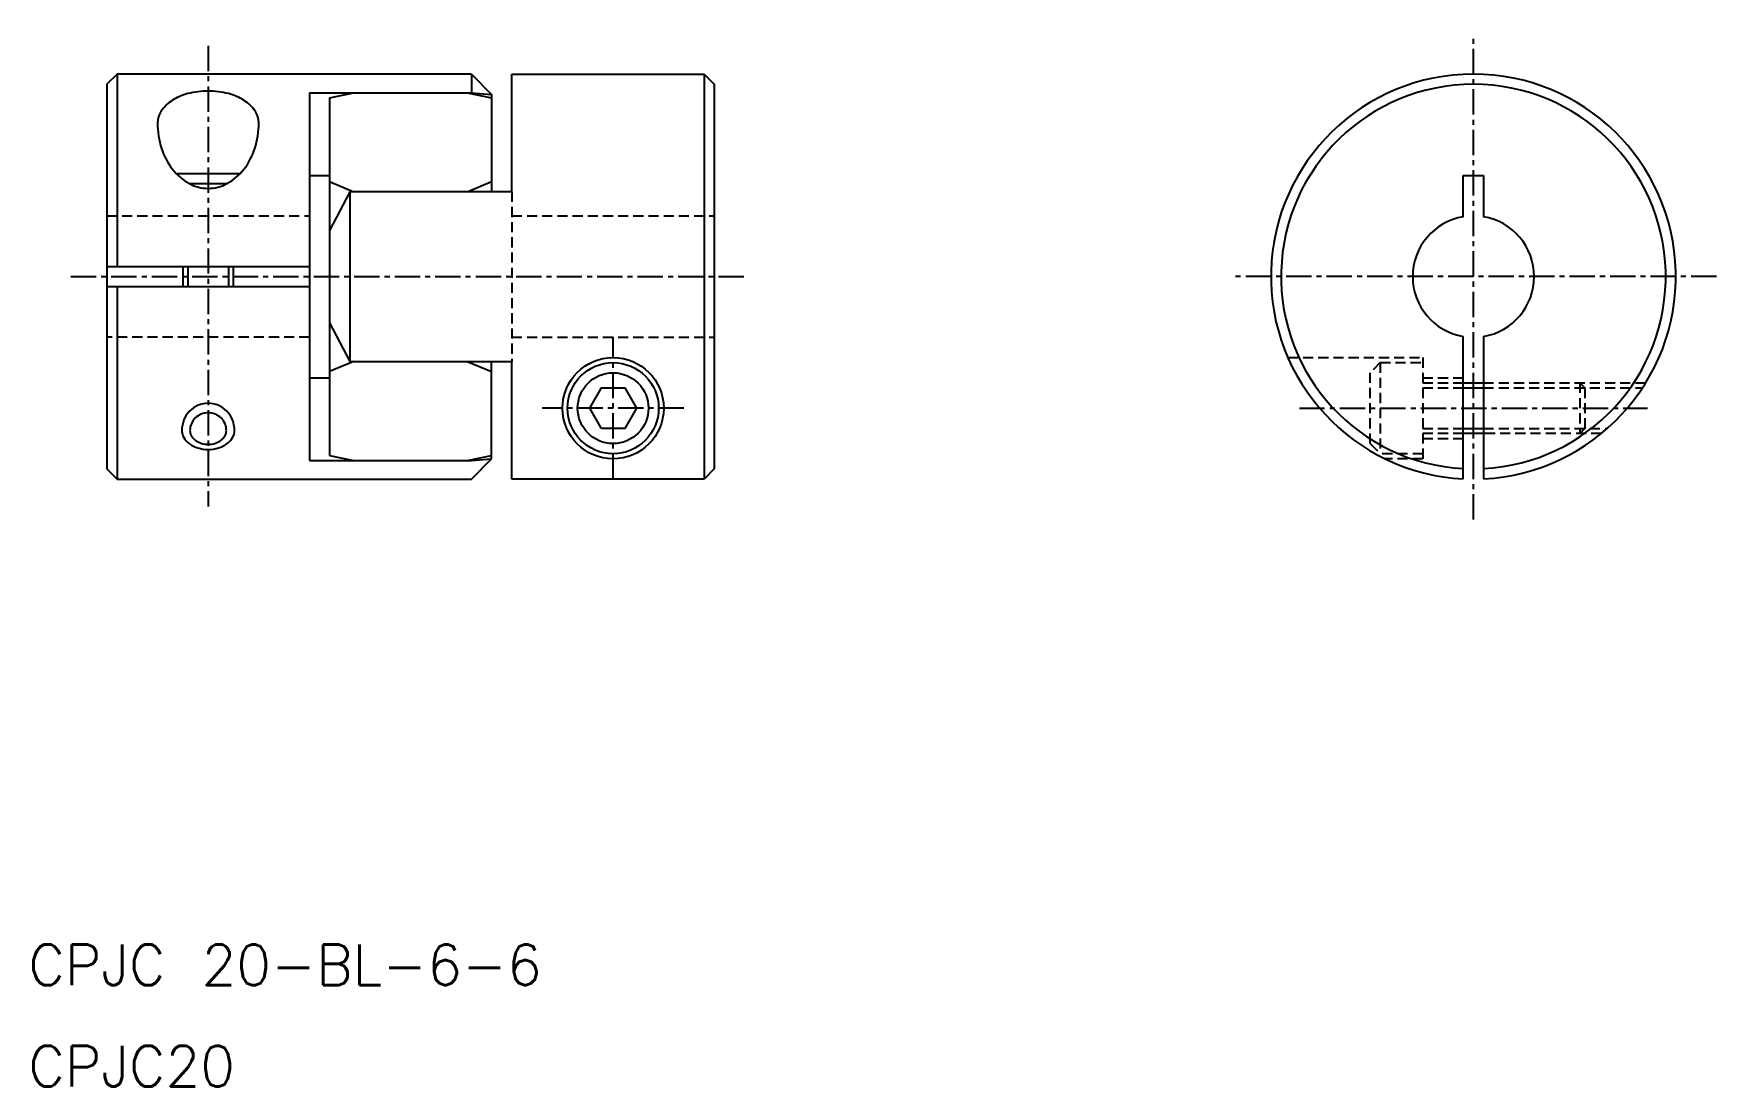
# Model space of a CAD drawing. Extents: x 48.2 to 131.3, y 10 to 62.
import ezdxf

# ---------------------------------------------------------------- set-up
doc = ezdxf.new("R2010")
doc.units = 0
doc.linetypes.add('CENTER', pattern=[2, 1.25, -0.25, 0.25, -0.25])
doc.linetypes.add('DASHED', pattern=[0.75, 0.5, -0.25])
doc.layers.get('0').update_dxf_attribs({"linetype": 'CONTINUOUS'})
doc.layers.add('CENTER', color=1, linetype='CENTER')
doc.styles.get("Standard").update_dxf_attribs({"font": 'txt', "bigfont": 'BIGFONT'})

msp = doc.modelspace()

# ---------------------------------------------------------------- linework, layer by layer
at = {"color": 7, "linetype": 'CONTINUOUS'}
for p, q in [((52.284849, 60), (51.784849, 59.5)), ((52.284849, 60), (52.284849, 50.5)), ((69.784849, 60), (52.284849, 60)), ((69.784849, 60), (70.784849, 59)), ((69.784849, 60), (69.784849, 59.079863)), ((71.784849, 60), (81.284849, 60)), ((71.784849, 54.19), (71.784849, 60)), ((81.284849, 60), (81.284849, 40)), ((81.284849, 60), (81.784849, 59.5)), ((51.784849, 59.5), (51.784849, 40.5)), ((61.784849, 59.079863), (61.784849, 40.920138)), ((61.784849, 59.079863), (69.784849, 59.079863)), ((62.784849, 58.831919), (63.984849, 59.079863)), ((69.584849, 59.079863), (70.784849, 58.831919)), ((69.784849, 59.079863), (70.784849, 59)), ((81.784849, 59.5), (81.784849, 40.5)), ((62.784849, 58.831919), (62.784849, 52.278438)), ((70.784849, 59), (70.784849, 54.19)), ((55.195413, 55.1), (58.374285, 55.1)), ((61.784849, 55), (62.784849, 55)), ((118.784849, 52.95804), (118.784849, 55)), ((118.784849, 55), (119.784849, 55)), ((119.784849, 55), (119.784849, 52.95804)), ((55.863229, 54.59066), (57.723712, 54.6)), ((62.784849, 54.690118), (63.984849, 54.19)), ((63.784849, 54.19), (62.784849, 52.278438)), ((63.784849, 54.19), (63.784849, 45.81)), ((71.784849, 54.19), (63.784849, 54.19)), ((69.584849, 54.19), (70.784849, 54.690118)), ((62.784849, 52.278438), (62.784849, 47.721563)), ((51.784849, 50.5), (61.784849, 50.5)), ((55.534849, 50.5), (55.534849, 49.5)), ((58.034849, 49.5), (58.034849, 50.5)), ((61.784849, 49.5), (51.784849, 49.5)), ((52.284849, 49.5), (52.284849, 40)), ((62.784849, 47.721563), (62.784849, 41.168081)), ((62.784849, 47.721563), (63.784849, 45.81)), ((118.784849, 40.012508), (118.784849, 47.041961)), ((119.784849, 47.041961), (119.784849, 40.012508)), ((63.984849, 45.81), (62.784849, 45.309882)), ((63.784849, 45.81), (71.784849, 45.81)), ((69.584849, 45.81), (70.784849, 45.309882)), ((70.784849, 41), (70.784849, 45.81)), ((71.784849, 40), (71.784849, 45.81)), ((61.784849, 45), (62.784849, 45)), ((118.784849, 44.75), (119.784849, 44.75)), ((119.784849, 42.25), (118.784849, 42.25)), ((61.784849, 40.920138), (69.784849, 40.920138)), ((62.784849, 41.168081), (63.984849, 40.920138)), ((69.584849, 40.920138), (70.784849, 41.168081)), ((69.784849, 40.920138), (70.784849, 41)), ((69.784849, 40), (70.784849, 41)), ((51.784849, 40.5), (52.284849, 40)), ((52.284849, 40), (69.784849, 40)), ((81.284849, 40), (71.784849, 40)), ((81.784849, 40.5), (81.284849, 40))]:
    msp.add_line(p, q, dxfattribs=at)
at = {"color": 3, "linetype": 'DASHED'}
for p, q in [((71.784849, 54.19), (71.784849, 45.81)), ((51.784849, 53), (61.784849, 53)), ((71.784849, 53), (81.784849, 53)), ((61.784849, 47), (51.784849, 47)), ((71.784849, 47), (81.784849, 47)), ((110.119697, 46), (116.784849, 46)), ((114.684849, 45.75), (114.184849, 45.25)), ((114.684849, 45.75), (116.784849, 45.75)), ((114.684849, 45.75), (114.684849, 41.25)), ((116.784849, 46), (116.784849, 41)), ((114.184849, 41.75), (114.184849, 45.25)), ((116.784849, 45), (118.784849, 45)), ((116.784849, 44.75), (118.784849, 44.75)), ((116.784849, 44.5), (118.784849, 44.5)), ((119.784849, 44.75), (127.795871, 44.75)), ((119.784849, 44.5), (127.636495, 44.5)), ((124.534849, 44.75), (124.534849, 42.25)), ((124.534849, 44.75), (124.784849, 44.5)), ((124.784849, 44.5), (124.784849, 42.5)), ((116.784849, 42.5), (118.784849, 42.5)), ((119.784849, 42.5), (125.899227, 42.5)), ((124.784849, 42.5), (124.534849, 42.25)), ((114.184849, 41.75), (114.684849, 41.25)), ((118.784849, 42.25), (116.784849, 42.25)), ((116.784849, 42), (118.784849, 42)), ((125.604461, 42.25), (119.784849, 42.25)), ((116.784849, 41.25), (114.684849, 41.25)), ((116.784849, 41), (114.92595, 41))]:
    msp.add_line(p, q, dxfattribs=at)
at = {"color": 3, "linetype": 'CONTINUOUS'}
for p, q in [((55.784849, 50.5), (55.784849, 49.5)), ((57.784849, 50.5), (57.784849, 49.5)), ((118.784849, 44.5), (119.784849, 44.5)), ((118.784849, 42.5), (119.784849, 42.5))]:
    msp.add_line(p, q, dxfattribs=at)
at = {"color": 7, "linetype": 'CONTINUOUS'}
for points in [[(59.284849, 57.599342, 0.147125), (59.117627, 58.155343, 0.107142), (58.552616, 58.706537, 0.076578), (57.783761, 59.037687, 0.063544), (56.784849, 59.165152, 0.063544), (55.785937, 59.037687, 0.076578), (55.017082, 58.706537, 0.107142), (54.452071, 58.155343, 0.147125), (54.284849, 57.599342, 0.147125)], [(54.284849, 57.599342, 0.077482), (54.483542, 56.324845, 0.087172), (55.017082, 55.308003, 0.105628), (55.863229, 54.59066, 0.123808), (56.784849, 54.358899, 0.123808), (57.706468, 54.59066, 0.105628), (58.552616, 55.308003, 0.087172), (59.086156, 56.324845, 0.077482), (59.284849, 57.599342, 0.077482)], [(57.684849, 42.400658, 0.101211), (57.616762, 42.733574, 0.099577), (57.421245, 43.018156, 0.097349), (57.130532, 43.207064, 0.09583), (56.784849, 43.273932, 0.09583), (56.439166, 43.207064, 0.097349), (56.148453, 43.018156, 0.099577), (55.952936, 42.733574, 0.101211), (55.884849, 42.400658, 0.101211)], [(55.884849, 42.400658, 0.125157), (55.948985, 42.148449, 0.105836), (56.148453, 41.915877, 0.08655), (56.430478, 41.769655, 0.07656), (56.784849, 41.715074, 0.07656), (57.13922, 41.769655, 0.08655), (57.421245, 41.915877, 0.105836), (57.620713, 42.148449, 0.125157), (57.684849, 42.400658, 0.125157)]]:
    msp.add_lwpolyline(points, format="xyb", dxfattribs=at)
msp.add_lwpolyline([(76.207499, 42.5), (75.630148, 43.5), (76.207499, 44.5), (77.362199, 44.5), (77.939549, 43.5), (77.362199, 42.5)], close=True, dxfattribs=at)
at = {"color": 3, "linetype": 'CONTINUOUS'}
for points in [[(58.084849, 42.400658, 0.095716), (57.985281, 42.916017, 0.097298), (57.704088, 43.349275, 0.099623), (57.280361, 43.640742, 0.101331), (56.784849, 43.742205, 0.101331), (56.289337, 43.640742, 0.099623), (55.86561, 43.349275, 0.097298), (55.584417, 42.916017, 0.095716), (55.484849, 42.400658, 0.095716)], [(55.484849, 42.400658, 0.130522), (55.576137, 42.056913, 0.106506), (55.86561, 41.734337, 0.084081), (56.270856, 41.533835, 0.073051), (56.784849, 41.458338, 0.073051), (57.298842, 41.533835, 0.084081), (57.704088, 41.734337, 0.106506), (57.993561, 42.056913, 0.130522), (58.084849, 42.400658, 0.130522)]]:
    msp.add_lwpolyline(points, format="xyb", dxfattribs=at)
at = {"color": 7, "linetype": 'CONTINUOUS'}
for radius in [2.5, 2.25, 1.75]:
    msp.add_circle((76.784849, 43.5), radius, dxfattribs=at)
for radius, start, end in [(10, 272.865984, 267.134016), (9.5, 273.016961, 266.983039), (3, 99.594068, 260.405932), (3, 279.594068, 80.405932)]:
    msp.add_arc((119.284849, 50), radius, start, end, dxfattribs=at)
at = {"layer": 'CENTER', "color": 1, "linetype": 'CENTER'}
for p, q in [((119.284849, 38), (119.284849, 62)), ((56.784849, 61.394857), (56.784849, 38.648402)), ((50, 50), (83.513976, 50)), ((131.284849, 50), (107.284849, 50)), ((76.784849, 40), (76.784849, 47)), ((80.284849, 43.5), (73.284849, 43.5)), ((110.685506, 43.5), (127.884191, 43.5))]:
    msp.add_line(p, q, dxfattribs=at)

# ---------------------------------------------------------------- texts
at = {"color": 7, "linetype": 'CONTINUOUS'}
for s, p in [('CPJC 20-BL-6-6', (47.906226, 15)), ('CPJC20', (47.906226, 10))]:
    msp.add_text(s, height=2, dxfattribs=at).set_placement(p)

doc.saveas('drawing.dxf')
